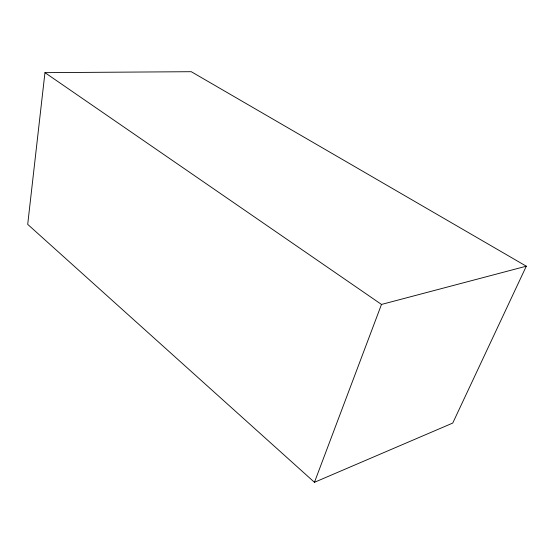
<?xml version="1.0" encoding="UTF-8"?>
<svg xmlns="http://www.w3.org/2000/svg" width="554" height="554" viewBox="0 0 554 554"><rect width="100%" height="100%" fill="white"/><g stroke="black" fill="none" stroke-linecap="round" stroke-linejoin="round"><path stroke-width="0.83" d="M44.957 72.65L27.7 224.363L314.457 482.299L452.743 423.069L526.3 266.197L191.268 71.701L44.957 72.65L381.491 304.444L526.3 266.197M314.457 482.299L381.491 304.444"/></g></svg>
